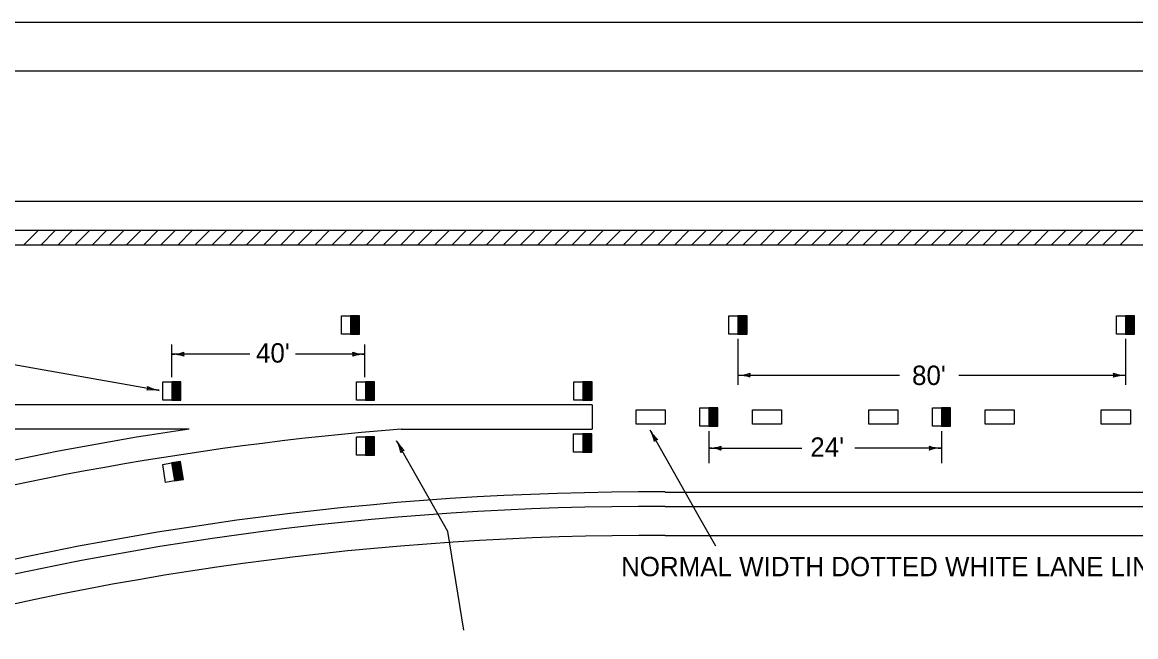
# Model space of a CAD drawing. Extents: x 999.3 to 1036.6, y 999.5 to 1022.6.
# Drawn here: x 1019.22 to 1030.71, y 1015.66 to 1022 of the extents above; entities that cross this region are included whole.
import ezdxf

# ---------------------------------------------------------------- set-up
doc = ezdxf.new("R2010")
doc.units = 0
for name, color, linetype in [('Level 1', 7, 'Continuous'), ('Level 10', 7, 'Continuous'), ('Level 14', 7, 'Continuous')]:
    doc.layers.add(name, color=color, linetype=linetype)

msp = doc.modelspace()

# ---------------------------------------------------------------- linework, layer by layer
at = {"layer": 'Level 1'}
for p, q in [((1019.236, 1019.701), (1019.386, 1019.851)), ((1019.413, 1019.701), (1019.563, 1019.851)), ((1019.589, 1019.701), (1019.739, 1019.851)), ((1019.766, 1019.701), (1019.916, 1019.851)), ((1019.943, 1019.701), (1020.093, 1019.851)), ((1020.12, 1019.701), (1020.27, 1019.851)), ((1020.296, 1019.701), (1020.446, 1019.851)), ((1020.473, 1019.701), (1020.623, 1019.851)), ((1020.65, 1019.701), (1020.8, 1019.851)), ((1020.827, 1019.701), (1020.977, 1019.851)), ((1021.004, 1019.701), (1021.154, 1019.851)), ((1021.18, 1019.701), (1021.33, 1019.851)), ((1021.357, 1019.701), (1021.507, 1019.851)), ((1021.534, 1019.701), (1021.684, 1019.851)), ((1021.711, 1019.701), (1021.861, 1019.851)), ((1021.887, 1019.701), (1022.037, 1019.851)), ((1022.064, 1019.701), (1022.214, 1019.851)), ((1022.241, 1019.701), (1022.391, 1019.851)), ((1022.418, 1019.701), (1022.568, 1019.851)), ((1022.595, 1019.701), (1022.745, 1019.851)), ((1022.771, 1019.701), (1022.921, 1019.851)), ((1022.948, 1019.701), (1023.098, 1019.851)), ((1023.125, 1019.701), (1023.275, 1019.851)), ((1023.302, 1019.701), (1023.452, 1019.851)), ((1023.478, 1019.701), (1023.628, 1019.851)), ((1023.655, 1019.701), (1023.805, 1019.851)), ((1023.832, 1019.701), (1023.982, 1019.851)), ((1024.009, 1019.701), (1024.159, 1019.851)), ((1024.186, 1019.701), (1024.336, 1019.851)), ((1024.362, 1019.701), (1024.512, 1019.851)), ((1024.539, 1019.701), (1024.689, 1019.851)), ((1024.716, 1019.701), (1024.866, 1019.851)), ((1024.893, 1019.701), (1025.043, 1019.851)), ((1025.069, 1019.701), (1025.219, 1019.851)), ((1025.246, 1019.701), (1025.396, 1019.851)), ((1025.423, 1019.701), (1025.573, 1019.851)), ((1025.6, 1019.701), (1025.75, 1019.851)), ((1025.777, 1019.701), (1025.927, 1019.851)), ((1025.953, 1019.701), (1026.103, 1019.851)), ((1026.13, 1019.701), (1026.28, 1019.851)), ((1026.307, 1019.701), (1026.457, 1019.851)), ((1026.484, 1019.701), (1026.634, 1019.851)), ((1026.66, 1019.701), (1026.81, 1019.851)), ((1026.837, 1019.701), (1026.987, 1019.851)), ((1027.014, 1019.701), (1027.164, 1019.851)), ((1027.191, 1019.701), (1027.341, 1019.851)), ((1027.368, 1019.701), (1027.518, 1019.851)), ((1027.544, 1019.701), (1027.694, 1019.851)), ((1027.721, 1019.701), (1027.871, 1019.851)), ((1027.898, 1019.701), (1028.048, 1019.851)), ((1028.075, 1019.701), (1028.225, 1019.851)), ((1028.251, 1019.701), (1028.401, 1019.851)), ((1028.428, 1019.701), (1028.578, 1019.851)), ((1028.605, 1019.701), (1028.755, 1019.851)), ((1028.782, 1019.701), (1028.932, 1019.851)), ((1028.958, 1019.701), (1029.108, 1019.851)), ((1029.135, 1019.701), (1029.285, 1019.851)), ((1029.312, 1019.701), (1029.462, 1019.851)), ((1029.489, 1019.701), (1029.639, 1019.851)), ((1029.666, 1019.701), (1029.816, 1019.851)), ((1029.842, 1019.701), (1029.992, 1019.851)), ((1030.019, 1019.701), (1030.169, 1019.851)), ((1030.196, 1019.701), (1030.346, 1019.851)), ((1030.373, 1019.701), (1030.523, 1019.851)), ((1030.549, 1019.701), (1030.699, 1019.851)), ((1022.516, 1018.782), (1022.516, 1018.97)), ((1022.516, 1018.97), (1022.609, 1018.97)), ((1022.703, 1018.97), (1022.609, 1018.97)), ((1022.609, 1018.97), (1022.609, 1018.782)), ((1022.614, 1018.97), (1022.614, 1018.782)), ((1022.619, 1018.97), (1022.619, 1018.782)), ((1022.624, 1018.97), (1022.624, 1018.782)), ((1022.629, 1018.97), (1022.629, 1018.782)), ((1022.634, 1018.97), (1022.634, 1018.782)), ((1022.639, 1018.97), (1022.639, 1018.782)), ((1022.644, 1018.97), (1022.644, 1018.782)), ((1022.649, 1018.97), (1022.649, 1018.782)), ((1022.654, 1018.97), (1022.654, 1018.782)), ((1022.659, 1018.97), (1022.659, 1018.782)), ((1022.664, 1018.97), (1022.664, 1018.782)), ((1022.669, 1018.97), (1022.669, 1018.782)), ((1022.674, 1018.97), (1022.674, 1018.782)), ((1022.679, 1018.97), (1022.679, 1018.782)), ((1022.684, 1018.97), (1022.684, 1018.782)), ((1022.689, 1018.97), (1022.689, 1018.782)), ((1022.694, 1018.97), (1022.694, 1018.782)), ((1022.699, 1018.97), (1022.699, 1018.782)), ((1022.703, 1018.782), (1022.703, 1018.97)), ((1026.516, 1018.782), (1026.516, 1018.97)), ((1026.516, 1018.97), (1026.609, 1018.97)), ((1026.703, 1018.97), (1026.609, 1018.97)), ((1026.609, 1018.97), (1026.609, 1018.782)), ((1026.614, 1018.97), (1026.614, 1018.782)), ((1026.619, 1018.97), (1026.619, 1018.782)), ((1026.624, 1018.97), (1026.624, 1018.782)), ((1026.629, 1018.97), (1026.629, 1018.782)), ((1026.634, 1018.97), (1026.634, 1018.782)), ((1026.639, 1018.97), (1026.639, 1018.782)), ((1026.644, 1018.97), (1026.644, 1018.782)), ((1026.649, 1018.97), (1026.649, 1018.782)), ((1026.654, 1018.97), (1026.654, 1018.782)), ((1026.659, 1018.97), (1026.659, 1018.782)), ((1026.664, 1018.97), (1026.664, 1018.782)), ((1026.669, 1018.97), (1026.669, 1018.782)), ((1026.674, 1018.97), (1026.674, 1018.782)), ((1026.679, 1018.97), (1026.679, 1018.782)), ((1026.684, 1018.97), (1026.684, 1018.782)), ((1026.689, 1018.97), (1026.689, 1018.782)), ((1026.694, 1018.97), (1026.694, 1018.782)), ((1026.699, 1018.97), (1026.699, 1018.782)), ((1026.703, 1018.782), (1026.703, 1018.97)), ((1030.516, 1018.782), (1030.516, 1018.97)), ((1030.516, 1018.97), (1030.609, 1018.97)), ((1030.703, 1018.97), (1030.609, 1018.97)), ((1030.609, 1018.97), (1030.609, 1018.782)), ((1030.614, 1018.97), (1030.614, 1018.782)), ((1030.619, 1018.97), (1030.619, 1018.782)), ((1030.624, 1018.97), (1030.624, 1018.782)), ((1030.629, 1018.97), (1030.629, 1018.782)), ((1030.634, 1018.97), (1030.634, 1018.782)), ((1030.639, 1018.97), (1030.639, 1018.782)), ((1030.644, 1018.97), (1030.644, 1018.782)), ((1030.649, 1018.97), (1030.649, 1018.782)), ((1030.654, 1018.97), (1030.654, 1018.782)), ((1030.659, 1018.97), (1030.659, 1018.782)), ((1030.664, 1018.97), (1030.664, 1018.782)), ((1030.669, 1018.97), (1030.669, 1018.782)), ((1030.674, 1018.97), (1030.674, 1018.782)), ((1030.679, 1018.97), (1030.679, 1018.782)), ((1030.684, 1018.97), (1030.684, 1018.782)), ((1030.689, 1018.97), (1030.689, 1018.782)), ((1030.694, 1018.97), (1030.694, 1018.782)), ((1030.699, 1018.97), (1030.699, 1018.782)), ((1030.703, 1018.782), (1030.703, 1018.97)), ((1022.609, 1018.782), (1022.516, 1018.782)), ((1022.609, 1018.782), (1022.703, 1018.782)), ((1026.609, 1018.782), (1026.516, 1018.782)), ((1026.609, 1018.782), (1026.703, 1018.782)), ((1026.609, 1018.732), (1026.609, 1018.256)), ((1030.609, 1018.782), (1030.516, 1018.782)), ((1030.609, 1018.782), (1030.703, 1018.782)), ((1030.609, 1018.732), (1030.609, 1018.256)), ((1020.766, 1018.338), (1020.766, 1018.674)), ((1020.766, 1018.338), (1020.766, 1018.674)), ((1021.571, 1018.574), (1020.766, 1018.574)), ((1022.759, 1018.574), (1022.041, 1018.574)), ((1022.759, 1018.338), (1022.759, 1018.674)), ((1019.002, 1018.49), (1020.635, 1018.201)), ((1026.609, 1018.356), (1028.278, 1018.356)), ((1028.89, 1018.356), (1030.609, 1018.356)), ((1020.672, 1018.101), (1020.672, 1018.288)), ((1020.672, 1018.288), (1020.766, 1018.288)), ((1020.859, 1018.288), (1020.766, 1018.288)), ((1020.766, 1018.288), (1020.766, 1018.101)), ((1020.771, 1018.288), (1020.771, 1018.101)), ((1020.776, 1018.288), (1020.776, 1018.101)), ((1020.781, 1018.288), (1020.781, 1018.101)), ((1020.786, 1018.288), (1020.786, 1018.101)), ((1020.791, 1018.288), (1020.791, 1018.101)), ((1020.796, 1018.288), (1020.796, 1018.101)), ((1020.801, 1018.288), (1020.801, 1018.101)), ((1020.806, 1018.288), (1020.806, 1018.101)), ((1020.811, 1018.288), (1020.811, 1018.101)), ((1020.816, 1018.288), (1020.816, 1018.101)), ((1020.821, 1018.288), (1020.821, 1018.101)), ((1020.826, 1018.288), (1020.826, 1018.101)), ((1020.831, 1018.288), (1020.831, 1018.101)), ((1020.836, 1018.288), (1020.836, 1018.101)), ((1020.841, 1018.288), (1020.841, 1018.101)), ((1020.846, 1018.288), (1020.846, 1018.101)), ((1020.851, 1018.288), (1020.851, 1018.101)), ((1020.856, 1018.288), (1020.856, 1018.101)), ((1020.859, 1018.101), (1020.859, 1018.288)), ((1022.672, 1018.101), (1022.672, 1018.288)), ((1022.672, 1018.288), (1022.766, 1018.288)), ((1022.859, 1018.288), (1022.766, 1018.288)), ((1022.766, 1018.288), (1022.766, 1018.101)), ((1022.771, 1018.288), (1022.771, 1018.101)), ((1022.776, 1018.288), (1022.776, 1018.101)), ((1022.781, 1018.288), (1022.781, 1018.101)), ((1022.786, 1018.288), (1022.786, 1018.101)), ((1022.791, 1018.288), (1022.791, 1018.101)), ((1022.796, 1018.288), (1022.796, 1018.101)), ((1022.801, 1018.288), (1022.801, 1018.101)), ((1022.806, 1018.288), (1022.806, 1018.101)), ((1022.811, 1018.288), (1022.811, 1018.101)), ((1022.816, 1018.288), (1022.816, 1018.101)), ((1022.821, 1018.288), (1022.821, 1018.101)), ((1022.826, 1018.288), (1022.826, 1018.101)), ((1022.831, 1018.288), (1022.831, 1018.101)), ((1022.836, 1018.288), (1022.836, 1018.101)), ((1022.841, 1018.288), (1022.841, 1018.101)), ((1022.846, 1018.288), (1022.846, 1018.101)), ((1022.851, 1018.288), (1022.851, 1018.101)), ((1022.856, 1018.288), (1022.856, 1018.101)), ((1022.859, 1018.101), (1022.859, 1018.288)), ((1024.916, 1018.101), (1024.916, 1018.288)), ((1024.916, 1018.288), (1025.009, 1018.288)), ((1025.103, 1018.288), (1025.009, 1018.288)), ((1025.009, 1018.288), (1025.009, 1018.101)), ((1025.014, 1018.288), (1025.014, 1018.101)), ((1025.019, 1018.288), (1025.019, 1018.101)), ((1025.024, 1018.288), (1025.024, 1018.101)), ((1025.029, 1018.288), (1025.029, 1018.101)), ((1025.034, 1018.288), (1025.034, 1018.101)), ((1025.039, 1018.288), (1025.039, 1018.101)), ((1025.044, 1018.288), (1025.044, 1018.101)), ((1025.049, 1018.288), (1025.049, 1018.101)), ((1025.054, 1018.288), (1025.054, 1018.101)), ((1025.059, 1018.288), (1025.059, 1018.101)), ((1025.064, 1018.288), (1025.064, 1018.101)), ((1025.069, 1018.288), (1025.069, 1018.101)), ((1025.074, 1018.288), (1025.074, 1018.101)), ((1025.079, 1018.288), (1025.079, 1018.101)), ((1025.084, 1018.288), (1025.084, 1018.101)), ((1025.089, 1018.288), (1025.089, 1018.101)), ((1025.094, 1018.288), (1025.094, 1018.101)), ((1025.099, 1018.288), (1025.099, 1018.101)), ((1025.103, 1018.101), (1025.103, 1018.288)), ((1020.766, 1018.101), (1020.672, 1018.101)), ((1020.766, 1018.101), (1020.859, 1018.101)), ((1022.766, 1018.101), (1022.672, 1018.101)), ((1022.766, 1018.101), (1022.859, 1018.101)), ((1025.009, 1018.101), (1024.916, 1018.101)), ((1025.009, 1018.101), (1025.103, 1018.101)), ((1025.106, 1018.051), (1025.106, 1017.801)), ((1025.559, 1017.851), (1025.559, 1018.001)), ((1025.859, 1018.001), (1025.859, 1017.851)), ((1026.216, 1017.832), (1026.216, 1018.02)), ((1026.216, 1018.02), (1026.309, 1018.02)), ((1026.403, 1018.02), (1026.309, 1018.02)), ((1026.309, 1018.02), (1026.309, 1017.832)), ((1026.314, 1018.02), (1026.314, 1017.832)), ((1026.319, 1018.02), (1026.319, 1017.832)), ((1026.324, 1018.02), (1026.324, 1017.832)), ((1026.329, 1018.02), (1026.329, 1017.832)), ((1026.334, 1018.02), (1026.334, 1017.832)), ((1026.339, 1018.02), (1026.339, 1017.832)), ((1026.344, 1018.02), (1026.344, 1017.832)), ((1026.349, 1018.02), (1026.349, 1017.832)), ((1026.354, 1018.02), (1026.354, 1017.832)), ((1026.359, 1018.02), (1026.359, 1017.832)), ((1026.364, 1018.02), (1026.364, 1017.832)), ((1026.369, 1018.02), (1026.369, 1017.832)), ((1026.374, 1018.02), (1026.374, 1017.832)), ((1026.379, 1018.02), (1026.379, 1017.832)), ((1026.384, 1018.02), (1026.384, 1017.832)), ((1026.389, 1018.02), (1026.389, 1017.832)), ((1026.394, 1018.02), (1026.394, 1017.832)), ((1026.399, 1018.02), (1026.399, 1017.832)), ((1026.403, 1017.832), (1026.403, 1018.02)), ((1026.759, 1017.851), (1026.759, 1018.001)), ((1027.059, 1018.001), (1027.059, 1017.851)), ((1027.959, 1017.851), (1027.959, 1018.001)), ((1028.259, 1018.001), (1028.259, 1017.851)), ((1028.616, 1017.832), (1028.616, 1018.02)), ((1028.616, 1018.02), (1028.709, 1018.02)), ((1028.803, 1018.02), (1028.709, 1018.02)), ((1028.709, 1018.02), (1028.709, 1017.832)), ((1028.714, 1018.02), (1028.714, 1017.832)), ((1028.719, 1018.02), (1028.719, 1017.832)), ((1028.724, 1018.02), (1028.724, 1017.832)), ((1028.729, 1018.02), (1028.729, 1017.832)), ((1028.734, 1018.02), (1028.734, 1017.832)), ((1028.739, 1018.02), (1028.739, 1017.832)), ((1028.744, 1018.02), (1028.744, 1017.832)), ((1028.749, 1018.02), (1028.749, 1017.832)), ((1028.754, 1018.02), (1028.754, 1017.832)), ((1028.759, 1018.02), (1028.759, 1017.832)), ((1028.764, 1018.02), (1028.764, 1017.832)), ((1028.769, 1018.02), (1028.769, 1017.832)), ((1028.774, 1018.02), (1028.774, 1017.832)), ((1028.779, 1018.02), (1028.779, 1017.832)), ((1028.784, 1018.02), (1028.784, 1017.832)), ((1028.789, 1018.02), (1028.789, 1017.832)), ((1028.794, 1018.02), (1028.794, 1017.832)), ((1028.799, 1018.02), (1028.799, 1017.832)), ((1028.803, 1017.832), (1028.803, 1018.02)), ((1029.159, 1017.851), (1029.159, 1018.001)), ((1029.459, 1018.001), (1029.459, 1017.851)), ((1030.359, 1017.851), (1030.359, 1018.001)), ((1030.659, 1018.001), (1030.659, 1017.851)), ((1023.134, 1017.801), (1025.106, 1017.801)), ((1026.309, 1017.832), (1026.216, 1017.832)), ((1026.309, 1017.832), (1026.403, 1017.832)), ((1026.309, 1017.78), (1026.309, 1017.45)), ((1028.709, 1017.832), (1028.616, 1017.832)), ((1028.709, 1017.832), (1028.803, 1017.832)), ((1028.709, 1017.78), (1028.709, 1017.45)), ((1022.672, 1017.533), (1022.672, 1017.721)), ((1022.672, 1017.721), (1022.766, 1017.721)), ((1022.859, 1017.721), (1022.766, 1017.721)), ((1022.766, 1017.721), (1022.766, 1017.533)), ((1022.771, 1017.721), (1022.771, 1017.533)), ((1022.776, 1017.721), (1022.776, 1017.533)), ((1022.781, 1017.721), (1022.781, 1017.533)), ((1022.786, 1017.721), (1022.786, 1017.533)), ((1022.791, 1017.721), (1022.791, 1017.533)), ((1022.796, 1017.721), (1022.796, 1017.533)), ((1022.801, 1017.721), (1022.801, 1017.533)), ((1022.806, 1017.721), (1022.806, 1017.533)), ((1022.811, 1017.721), (1022.811, 1017.533)), ((1022.816, 1017.721), (1022.816, 1017.533)), ((1022.821, 1017.721), (1022.821, 1017.533)), ((1022.826, 1017.721), (1022.826, 1017.533)), ((1022.831, 1017.721), (1022.831, 1017.533)), ((1022.836, 1017.721), (1022.836, 1017.533)), ((1022.841, 1017.721), (1022.841, 1017.533)), ((1022.846, 1017.721), (1022.846, 1017.533)), ((1022.851, 1017.721), (1022.851, 1017.533)), ((1022.856, 1017.721), (1022.856, 1017.533)), ((1022.859, 1017.533), (1022.859, 1017.721)), ((1024.913, 1017.563), (1024.913, 1017.751)), ((1024.913, 1017.751), (1025.007, 1017.751)), ((1025.1, 1017.751), (1025.007, 1017.751)), ((1025.007, 1017.751), (1025.007, 1017.563)), ((1025.012, 1017.751), (1025.012, 1017.563)), ((1025.017, 1017.751), (1025.017, 1017.563)), ((1025.022, 1017.751), (1025.022, 1017.563)), ((1025.027, 1017.751), (1025.027, 1017.563)), ((1025.032, 1017.751), (1025.032, 1017.563)), ((1025.037, 1017.751), (1025.037, 1017.563)), ((1025.042, 1017.751), (1025.042, 1017.563)), ((1025.047, 1017.751), (1025.047, 1017.563)), ((1025.052, 1017.751), (1025.052, 1017.563)), ((1025.057, 1017.751), (1025.057, 1017.563)), ((1025.062, 1017.751), (1025.062, 1017.563)), ((1025.067, 1017.751), (1025.067, 1017.563)), ((1025.072, 1017.751), (1025.072, 1017.563)), ((1025.077, 1017.751), (1025.077, 1017.563)), ((1025.082, 1017.751), (1025.082, 1017.563)), ((1025.087, 1017.751), (1025.087, 1017.563)), ((1025.092, 1017.751), (1025.092, 1017.563)), ((1025.097, 1017.751), (1025.097, 1017.563)), ((1025.1, 1017.563), (1025.1, 1017.751)), ((1022.766, 1017.533), (1022.672, 1017.533)), ((1022.766, 1017.533), (1022.859, 1017.533)), ((1025.007, 1017.563), (1024.913, 1017.563)), ((1025.007, 1017.563), (1025.1, 1017.563)), ((1026.309, 1017.604), (1027.269, 1017.604)), ((1028.709, 1017.604), (1027.814, 1017.604)), ((1020.672, 1017.436), (1020.764, 1017.451)), ((1020.702, 1017.251), (1020.672, 1017.436)), ((1020.857, 1017.466), (1020.764, 1017.451)), ((1020.764, 1017.451), (1020.795, 1017.266)), ((1020.769, 1017.452), (1020.8, 1017.267)), ((1020.774, 1017.453), (1020.805, 1017.268)), ((1020.779, 1017.454), (1020.809, 1017.269)), ((1020.784, 1017.454), (1020.814, 1017.269)), ((1020.789, 1017.455), (1020.819, 1017.27)), ((1020.794, 1017.456), (1020.824, 1017.271)), ((1020.799, 1017.457), (1020.829, 1017.272)), ((1020.804, 1017.458), (1020.834, 1017.273)), ((1020.809, 1017.458), (1020.839, 1017.273)), ((1020.814, 1017.459), (1020.844, 1017.274)), ((1020.819, 1017.46), (1020.849, 1017.275)), ((1020.824, 1017.461), (1020.854, 1017.276)), ((1020.829, 1017.462), (1020.859, 1017.277)), ((1020.834, 1017.462), (1020.864, 1017.277)), ((1020.839, 1017.463), (1020.869, 1017.278)), ((1020.843, 1017.464), (1020.874, 1017.279)), ((1020.848, 1017.465), (1020.878, 1017.28)), ((1020.853, 1017.466), (1020.883, 1017.281)), ((1020.887, 1017.281), (1020.857, 1017.466)), ((1020.795, 1017.266), (1020.702, 1017.251)), ((1020.795, 1017.266), (1020.887, 1017.281))]:
    msp.add_line(p, q, dxfattribs=at)
for points in [[(1033.168, 1020.151), (1008.441, 1020.151)], [(1032.99, 1019.851), (1008.441, 1019.851)], [(1032.99, 1019.701), (1008.441, 1019.701)], [(1025.106, 1018.051), (1016.672, 1018.051)], [(1025.559, 1018.001), (1025.859, 1018.001)], [(1026.759, 1018.001), (1027.059, 1018.001)], [(1027.959, 1018.001), (1028.259, 1018.001)], [(1029.159, 1018.001), (1029.459, 1018.001)], [(1030.359, 1018.001), (1030.659, 1018.001)], [(1020.943, 1017.801), (1016.672, 1017.801)], [(1025.859, 1017.851), (1025.559, 1017.851)], [(1026.38, 1016.591), (1026.23, 1016.858), (1025.703, 1017.79)], [(1027.059, 1017.851), (1026.759, 1017.851)], [(1028.259, 1017.851), (1027.959, 1017.851)], [(1029.459, 1017.851), (1029.159, 1017.851)], [(1030.659, 1017.851), (1030.359, 1017.851)], [(1023.78, 1015.724), (1023.613, 1016.745), (1023.086, 1017.678)], [(1025.859, 1017.151), (1032.99, 1017.151)], [(1025.859, 1017.001), (1033.083, 1017.001)], [(1025.859, 1016.701), (1032.99, 1016.701)]]:
    msp.add_lwpolyline(points, dxfattribs=at)
for centre, radius, start, end in [((1020.766, 1018.183), 0.391, 90, 90.0122), ((1020.766, 1018.964), 0.391, 270.0061, 288.6528), ((1020.766, 1018.183), 0.391, 71.3312, 90), ((1020.914, 1018.574), 0.0312, 139.1087, 221.2254), ((1022.61, 1018.574), 0.0312, 318.7746, 40.8913), ((1022.759, 1018.964), 0.391, 251.3472, 269.9939), ((1022.759, 1018.183), 0.391, 90, 108.6688), ((1022.759, 1018.183), 0.391, 89.9878, 90), ((1026.609, 1018.747), 0.391, 270, 288.6688), ((1026.609, 1017.966), 0.391, 71.3472, 89.9939), ((1026.609, 1018.747), 0.391, 269.9878, 270), ((1026.758, 1018.356), 0.0312, 138.7746, 220.8913), ((1030.461, 1018.356), 0.0312, 318.7746, 40.8913), ((1030.609, 1018.747), 0.391, 251.3472, 269.9939), ((1030.609, 1017.966), 0.391, 90, 108.6688), ((1030.609, 1017.966), 0.391, 89.9878, 90), ((1020.489, 1018.225), 0.0312, 309.4459, 31.5626), ((1020.699, 1018.586), 0.391, 242.0185, 260.6652), ((1020.572, 1017.816), 0.391, 80.6713, 99.3401), ((1020.572, 1017.816), 0.391, 80.6591, 80.6713), ((1025.725, 985.733), 32.173, 94.6199, 106.3432), ((1025.725, 985.733), 32.423, 98.4808, 106.2137), ((1026.043, 1017.982), 0.391, 209.4846, 228.1534), ((1025.363, 1017.598), 0.391, 10.8318, 29.4785), ((1026.043, 1017.982), 0.391, 209.4724, 209.4846), ((1023.426, 1017.87), 0.391, 209.4846, 228.1534), ((1022.746, 1017.486), 0.391, 10.8318, 29.4785), ((1023.426, 1017.87), 0.391, 209.4724, 209.4846), ((1025.776, 1017.661), 0.0312, 78.2592, 160.3759), ((1023.159, 1017.549), 0.0312, 78.2592, 160.3759), ((1026.309, 1017.995), 0.391, 270, 288.6688), ((1026.309, 1017.214), 0.391, 71.3472, 89.9939), ((1026.309, 1017.995), 0.391, 269.9878, 270), ((1026.458, 1017.604), 0.0312, 138.7746, 220.8913), ((1028.561, 1017.604), 0.0312, 319.1087, 41.2254), ((1028.709, 1017.995), 0.391, 251.3312, 270), ((1028.709, 1017.214), 0.391, 90.0061, 108.6528), ((1028.709, 1017.995), 0.391, 270, 270.0122), ((1025.725, 985.629), 31.523, 89.7556, 121.9172), ((1025.725, 985.629), 31.373, 89.7545, 121.9216), ((1025.725, 985.629), 31.073, 89.7521, 121.9305)]:
    msp.add_arc(centre, radius, start, end, dxfattribs=at)
at = {"layer": 'Level 10'}
msp.add_line((1007, 1021.5), (1035.5, 1021.5), dxfattribs=at)
at = {"layer": 'Level 14'}
msp.add_line((1000, 1022), (1036, 1022), dxfattribs=at)

# ---------------------------------------------------------------- texts
at = {"layer": 'Level 1'}
for s, p in [("40'", (1021.635, 1018.487)), ("80'", (1028.406, 1018.256)), ("24'", (1027.356, 1017.515)), ('NORMAL WIDTH DOTTED WHITE LANE LINE', (1025.403, 1016.282))]:
    msp.add_text(s, height=0.2, dxfattribs=at).set_placement(p)

doc.saveas('drawing.dxf')
